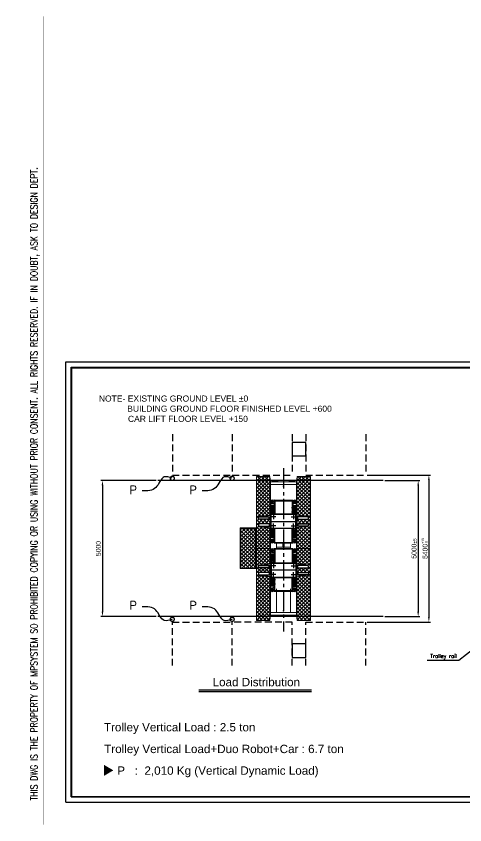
# Model space of a CAD drawing. Header units: millimetres. Extents: x -5 to 1510635, y -6 to 71285.
# Drawn here: x 1254796 to 1271271, y -5 to 29705 of the extents above; entities that cross this region are included whole.
import ezdxf
from ezdxf.enums import TextEntityAlignment as Align

# ---------------------------------------------------------------- set-up
doc = ezdxf.new("R2010")
doc.units = ezdxf.units.MM
doc.header["$LTSCALE"] = 1000
for name, pattern in [('CENTER', [2, 1.25, -0.25, 0.25, -0.25]), ('CENTER2', [1.125, 0.75, -0.125, 0.125, -0.125]), ('HIDDEN', [0.375, 0.25, -0.125])]:
    doc.linetypes.add(name, pattern=pattern)
for name, color, linetype in [('1', 1, 'CENTER'), ('10', 3, 'Continuous'), ('2', 42, 'Continuous'), ('3', 3, 'Continuous'), ('c', 1, 'CENTER'), ('CL', 1, 'CENTER'), ('DIM', 2, 'Continuous'), ('MP-1', 1, 'CENTER'), ('MP-2', 42, 'Continuous'), ('MP-4', 4, 'HIDDEN'), ('MP-7', 7, 'Continuous'), ('MP-8', 8, 'Continuous'), ('R', 1, 'Continuous')]:
    doc.layers.add(name, color=color, linetype=linetype)
doc.layers.add('SEC-LINE', color=3, linetype='Continuous', lineweight=5)
doc.styles.add('GHS', font='ROMANS', dxfattribs={"bigfont": 'GHS'})
doc.styles.add('H', font='arial.ttf')
doc.styles.add('MPS', font='arial.ttf')
doc.styles.add('ROMANS', font='ROMANS.shx')
doc.dimstyles.new('MPS2', dxfattribs={"dimscale": 100, "dimtxt": 3, "dimasz": 3, "dimexe": 1, "dimexo": 1, "dimgap": 1, "dimtad": 1, "dimzin": 12, "dimdsep": 46, "dimtxsty": 'Standard', "dimcen": 1, "dimclrd": 1, "dimclre": 1, "dimclrt": 7, "dimazin": 2, "dimtfac": 1, "dimtmove": 0, "dimatfit": 3, "dimfxl": 1, "dimarcsym": 0})
doc.dimstyles.get("Standard").update_dxf_attribs({"dimtxt": 0.18, "dimasz": 0.18, "dimexe": 0.18, "dimexo": 0.0625, "dimgap": 0.09, "dimtad": 0, "dimtih": 1, "dimtoh": 1, "dimdec": 4, "dimzin": 0, "dimdsep": 46, "dimtxsty": 'Standard', "dimcen": 0.09, "dimadec": 0, "dimazin": 0, "dimtfac": 1, "dimtdec": 4, "dimtofl": 0, "dimtmove": 0, "dimatfit": 3, "dimfxl": 1, "dimtolj": 1, "dimtzin": 0, "dimarcsym": 0})

# ---------------------------------------------------------------- blocks, each defined once
blk = doc.blocks.new('*D123')
at = {"color": 1, "linetype": 'ByBlock', "lineweight": -2, "transparency": 16777216}
for p, q in [((1259934, 12646), (1257904, 12646)), ((1257964, 12466), (1257964, 7826)), ((1259934, 7646), (1257904, 7646))]:
    blk.add_line(p, q, dxfattribs=at)
at = {"color": 1, "linetype": 'ByBlock', "transparency": 16777216}
for points in [[(1257934, 12466), (1257994, 12466), (1257964, 12646)], [(1257934, 7826), (1257994, 7826), (1257964, 7646)]]:
    blk.add_solid(points, dxfattribs=at)
at = {"layer": 'DEFPOINTS', "color": 0, "linetype": 'ByBlock', "transparency": 16777216}
for p in [(1259994, 12646), (1257964, 7646), (1259994, 7646)]:
    blk.add_point(p, dxfattribs=at)
at = {"color": 7, "linetype": 'ByBlock', "transparency": 16777216, "insert": (1257814, 10146), "char_height": 180, "attachment_point": 5, "rotation": 90}
blk.add_mtext('5000', dxfattribs=at)
blk = doc.blocks.new('155555890000444444')
at = {"layer": 'CL', "linetype": 'Continuous', "lineweight": 15}
h = blk.add_hatch(dxfattribs=at)
h.set_pattern_fill('ANSI37', color=256, scale=30, angle=180, style=0)
h.paths.add_polyline_path([(-743, -1680), (-1145, -1636, -0.382786), (-1180, -1596), (-1180, -1552, -0.414214), (-1170, -1542), (-721, -1542), (-721, -1366), (-1170, -1366, -0.414214), (-1180, -1356), (-1180, -1312, -0.382786), (-1145, -1272), (-743, -1229), (-743, 0), (-768, 200), (-1248, 200), (-1248, -2450), (-743, -2450)])
h = blk.add_hatch(dxfattribs=at)
h.set_pattern_fill('ANSI37', color=256, scale=30, angle=180, style=0)
h.paths.add_polyline_path([(732, 200), (252, 200), (227, 0), (227, -1229), (628, -1272, -0.382786), (664, -1312), (664, -1356, -0.414214), (654, -1366), (227, -1366), (227, -1542), (654, -1542, -0.414214), (664, -1552), (664, -1596, -0.382786), (628, -1636), (227, -1680), (227, -2450), (732, -2450)])
h = blk.add_hatch(dxfattribs=at)
h.set_pattern_fill('ANSI37', color=256, scale=30, angle=180, style=0)
h.set_pattern_definition([(225, (282447.49, -1031039.49), (67.351921, -67.351921), []), (315, (282447.49, -1031039.49), (67.351921, 67.351921), [])])
h.paths.add_polyline_path([(-1818, -3187), (-1773, -3187), (-1773, -3182), (-1288, -3182), (-1288, -1722), (-1313, -1722), (-1313, -1712), (-1313, -1687), (-1333, -1687), (-1333, -1716), (-1360, -1716), (-1818, -1716)])
h = blk.add_hatch(dxfattribs=at)
h.set_pattern_fill('ANSI37', color=256, scale=30, angle=180, style=0)
h.paths.add_polyline_path([(-1248, -5100), (-768, -5100), (-743, -4900), (-743, -3472), (-1145, -3428, -0.382786), (-1180, -3389), (-1180, -3344, -0.414214), (-1170, -3334), (-743, -3334), (-743, -3158), (-1170, -3158, -0.414214), (-1180, -3148), (-1180, -3104, -0.382786), (-1145, -3065), (-743, -3021), (-743, -2450), (-1248, -2450)])
h = blk.add_hatch(dxfattribs=at)
h.set_pattern_fill('ANSI37', color=256, scale=30, angle=180, style=0)
h.paths.add_polyline_path([(227, -4900), (252, -5100), (732, -5100), (732, -2450), (227, -2450), (227, -3021), (628, -3065, -0.382786), (664, -3104), (664, -3148, -0.414214), (654, -3158), (227, -3158), (227, -3334), (654, -3334, -0.414214), (664, -3344), (664, -3389, -0.382786), (628, -3428), (227, -3472)])
at = {"layer": '1'}
for p, q in [((-714, -728), (-634, -728)), ((-674, -768), (-674, -688)), ((-651, -880), (-651, -1188)), ((197, -728), (117, -728)), ((135, -880), (135, -1188)), ((157, -768), (157, -688)), ((-741, -958), (-556, -958)), ((-741, -1110), (-556, -1110)), ((225, -958), (40, -958)), ((225, -1110), (40, -1110)), ((-771, -1454), (255, -1454)), ((-540, -1291), (-710, -1291)), ((-625, -1206), (-625, -1376)), ((24, -1291), (194, -1291)), ((109, -1206), (109, -1376)), ((-540, -1617), (-710, -1617)), ((-650, -1876), (-650, -1720)), ((-625, -1702), (-625, -1532)), ((24, -1617), (194, -1617)), ((109, -1702), (109, -1532)), ((134, -1876), (134, -1720)), ((-650, -2029), (-650, -1873)), ((134, -2029), (134, -1873)), ((-714, -2180), (-634, -2180)), ((-674, -2140), (-674, -2220)), ((197, -2180), (117, -2180)), ((157, -2140), (157, -2220)), ((-714, -2520), (-634, -2520)), ((-674, -2560), (-674, -2480)), ((-650, -2672), (-650, -2828)), ((197, -2520), (117, -2520)), ((134, -2672), (134, -2828)), ((157, -2560), (157, -2480)), ((-650, -2824), (-650, -2980)), ((134, -2824), (134, -2980)), ((255, -3246), (-771, -3246)), ((-540, -3083), (-710, -3083)), ((-625, -2998), (-625, -3168)), ((24, -3083), (194, -3083)), ((109, -2998), (109, -3168)), ((-540, -3409), (-710, -3409)), ((-651, -3821), (-651, -3512)), ((-625, -3494), (-625, -3324)), ((24, -3409), (194, -3409)), ((109, -3494), (109, -3324)), ((135, -3821), (135, -3512)), ((-741, -3590), (-556, -3590)), ((-741, -3743), (-556, -3743)), ((225, -3590), (40, -3590)), ((225, -3743), (40, -3743)), ((-714, -3972), (-634, -3972)), ((-674, -3932), (-674, -4012)), ((197, -3972), (117, -3972)), ((157, -3932), (157, -4012))]:
    blk.add_line(p, q, dxfattribs=at)
at = {"layer": '1', "ltscale": 0.5}
for p, q in [((-643, -728), (-655, -728)), ((-593, -688), (-605, -688)), ((-593, -798), (-605, -798)), ((77, -688), (89, -688)), ((77, -798), (89, -798)), ((126, -728), (138, -728)), ((-643, -2180), (-655, -2180)), ((-593, -2110), (-605, -2110)), ((-593, -2220), (-605, -2220)), ((77, -2110), (89, -2110)), ((77, -2220), (89, -2220)), ((126, -2180), (138, -2180)), ((-643, -2520), (-655, -2520)), ((-593, -2480), (-605, -2480)), ((-593, -2590), (-605, -2590)), ((77, -2480), (89, -2480)), ((77, -2590), (89, -2590)), ((126, -2520), (138, -2520)), ((-643, -3972), (-655, -3972)), ((-593, -3902), (-605, -3902)), ((-593, -4012), (-605, -4012)), ((77, -3902), (89, -3902)), ((77, -4012), (89, -4012)), ((126, -3972), (138, -3972))]:
    blk.add_line(p, q, dxfattribs=at)
at = {"layer": '1'}
for centre in [(-674, -728), (157, -728), (-674, -2180), (157, -2180), (-674, -2520), (157, -2520), (-674, -3972), (157, -3972)]:
    blk.add_circle(centre, 25, dxfattribs=at)
at = {"layer": '3'}
for p, q in [((-596, -868), (-721, -868)), ((-711, -718), (-711, -714)), ((-707, -718), (-711, -718)), ((-711, -739), (-711, -746)), ((-711, -739), (-707, -739)), ((-596, -877), (-706, -877)), ((-596, -887), (-706, -887)), ((-602, -813), (-700, -764)), ((-602, -673), (-696, -695)), ((-620, -890), (-683, -890)), ((-602, -673), (-602, -813)), ((-596, -673), (-602, -673)), ((-596, -813), (-602, -813)), ((-596, -668), (80, -668)), ((-596, -668), (-596, -1189)), ((-581, -668), (-581, -1189)), ((-581, -693), (65, -693)), ((65, -668), (65, -1189)), ((80, -668), (80, -1189)), ((80, -673), (86, -673)), ((80, -813), (86, -813)), ((80, -868), (205, -868)), ((80, -877), (190, -877)), ((80, -887), (190, -887)), ((86, -673), (86, -813)), ((86, -673), (179, -695)), ((86, -813), (184, -764)), ((103, -890), (166, -890)), ((191, -718), (195, -718)), ((195, -739), (191, -739)), ((195, -718), (195, -714)), ((195, -739), (195, -746)), ((-721, -2040), (-721, -968)), ((-706, -2040), (-706, -968)), ((-596, -1179), (-706, -1179)), ((-696, -897), (-701, -907)), ((-701, -907), (-701, -1009)), ((-696, -1018), (-701, -1009)), ((-696, -1050), (-701, -1060)), ((-701, -1060), (-701, -1162)), ((-696, -1171), (-701, -1162)), ((-619, -1026), (-683, -1026)), ((-620, -1042), (-683, -1042)), ((-619, -1178), (-683, -1178)), ((-607, -897), (-601, -907)), ((-607, -1050), (-601, -1060)), ((-606, -1018), (-601, -1009)), ((-606, -1171), (-601, -1162)), ((-601, -1009), (-601, -907)), ((-601, -1162), (-601, -1060)), ((-596, -903), (-581, -903)), ((-596, -928), (-581, -928)), ((80, -903), (65, -903)), ((80, -928), (65, -928)), ((80, -1179), (190, -1179)), ((90, -897), (85, -907)), ((85, -1009), (85, -907)), ((90, -1018), (85, -1009)), ((90, -1050), (85, -1060)), ((85, -1162), (85, -1060)), ((90, -1171), (85, -1162)), ((103, -1026), (167, -1026)), ((103, -1042), (166, -1042)), ((103, -1178), (167, -1178)), ((179, -897), (185, -907)), ((179, -1050), (185, -1060)), ((180, -1018), (185, -1009)), ((180, -1171), (185, -1162)), ((185, -907), (185, -1009)), ((185, -1060), (185, -1162)), ((190, -2040), (190, -968)), ((205, -2040), (205, -968)), ((-1180, -1356), (-1180, -1312)), ((-706, -1366), (-1170, -1366)), ((-1166, -1281), (-750, -1281)), ((-1145, -1272), (-706, -1225)), ((-780, -1366), (-780, -1281)), ((-750, -1366), (-750, -1281)), ((-721, -1349), (-706, -1349)), ((190, -1189), (-706, -1189)), ((190, -1198), (-706, -1198)), ((628, -1272), (190, -1225)), ((190, -1349), (205, -1349)), ((190, -1366), (654, -1366)), ((649, -1281), (234, -1281)), ((234, -1366), (234, -1281)), ((264, -1366), (264, -1281)), ((664, -1356), (664, -1312)), ((-1180, -1552), (-1180, -1596)), ((-706, -1542), (-1170, -1542)), ((-1166, -1627), (-750, -1627)), ((-1145, -1636), (-706, -1684)), ((-780, -1542), (-780, -1627)), ((-750, -1542), (-750, -1627)), ((-721, -1559), (-706, -1559)), ((-721, -1848), (-721, -1749)), ((190, -1710), (-706, -1710)), ((190, -1719), (-706, -1719)), ((-596, -1729), (-706, -1729)), ((-695, -1738), (-700, -1747)), ((-700, -1747), (-700, -1781)), ((-700, -1816), (-700, -1781)), ((-700, -1781), (-700, -1781)), ((-619, -1730), (-682, -1730)), ((-606, -1738), (-601, -1747)), ((-601, -1747), (-601, -1781)), ((-601, -1781), (-600, -1781)), ((-600, -1781), (-600, -1816)), ((-596, -2240), (-596, -1719)), ((-581, -2240), (-581, -1719)), ((65, -2240), (65, -1719)), ((80, -2240), (80, -1719)), ((80, -1729), (190, -1729)), ((89, -1738), (84, -1747)), ((84, -1747), (84, -1781)), ((84, -1781), (84, -1816)), ((84, -1781), (84, -1781)), ((102, -1730), (165, -1730)), ((178, -1738), (183, -1747)), ((183, -1747), (183, -1781)), ((184, -1781), (183, -1781)), ((184, -1816), (184, -1781)), ((190, -1542), (654, -1542)), ((628, -1636), (190, -1684)), ((234, -1542), (234, -1627)), ((649, -1627), (234, -1627)), ((264, -1542), (264, -1627)), ((664, -1552), (664, -1596)), ((-596, -2040), (-721, -2040)), ((-596, -2021), (-706, -2021)), ((-596, -2031), (-706, -2031)), ((-700, -1850), (-700, -1816)), ((-700, -1816), (-700, -1816)), ((-695, -1859), (-700, -1850)), ((-695, -1890), (-700, -1899)), ((-700, -1899), (-700, -1933)), ((-700, -1968), (-700, -1933)), ((-700, -1933), (-700, -1933)), ((-700, -2002), (-700, -1968)), ((-700, -1968), (-700, -1968)), ((-695, -2011), (-700, -2002)), ((-619, -1866), (-682, -1866)), ((-619, -1883), (-682, -1883)), ((-619, -2019), (-682, -2019)), ((-606, -1859), (-601, -1850)), ((-606, -1890), (-601, -1899)), ((-606, -2011), (-601, -2002)), ((-601, -1850), (-601, -1816)), ((-601, -1816), (-600, -1816)), ((-601, -1899), (-601, -1933)), ((-601, -1933), (-600, -1933)), ((-601, -2002), (-601, -1968)), ((-601, -1968), (-600, -1968)), ((-600, -1933), (-600, -1968)), ((-596, -1980), (-581, -1980)), ((-596, -2005), (-581, -2005)), ((80, -2021), (190, -2021)), ((80, -2031), (190, -2031)), ((80, -2040), (205, -2040)), ((84, -1850), (84, -1816)), ((84, -1816), (84, -1816)), ((89, -1859), (84, -1850)), ((89, -1890), (84, -1899)), ((84, -1899), (84, -1933)), ((84, -1933), (84, -1968)), ((84, -1933), (84, -1933)), ((84, -2002), (84, -1968)), ((84, -1968), (84, -1968)), ((89, -2011), (84, -2002)), ((102, -1866), (165, -1866)), ((102, -1883), (165, -1883)), ((102, -2019), (165, -2019)), ((178, -1859), (183, -1850)), ((178, -1890), (183, -1899)), ((178, -2011), (183, -2002)), ((183, -1850), (183, -1816)), ((184, -1816), (183, -1816)), ((183, -1899), (183, -1933)), ((184, -1933), (183, -1933)), ((183, -2002), (183, -1968)), ((184, -1968), (183, -1968)), ((184, -1968), (184, -1933)), ((-711, -2170), (-711, -2163)), ((-711, -2170), (-707, -2170)), ((-707, -2191), (-711, -2191)), ((-711, -2191), (-711, -2194)), ((-602, -2095), (-700, -2145)), ((-602, -2235), (-696, -2214)), ((-602, -2235), (-602, -2095)), ((-596, -2095), (-602, -2095)), ((-596, -2235), (-602, -2235)), ((-596, -2240), (80, -2240)), ((-581, -2228), (65, -2228)), ((80, -2095), (86, -2095)), ((80, -2235), (86, -2235)), ((86, -2095), (184, -2145)), ((86, -2235), (86, -2095)), ((86, -2235), (179, -2214)), ((195, -2170), (191, -2170)), ((191, -2191), (195, -2191)), ((195, -2170), (195, -2163)), ((195, -2191), (195, -2194)), ((-721, -2660), (-721, -3832)), ((-596, -2660), (-721, -2660)), ((-711, -2510), (-711, -2506)), ((-707, -2510), (-711, -2510)), ((-711, -2531), (-711, -2538)), ((-711, -2531), (-707, -2531)), ((-706, -2660), (-706, -3832)), ((-596, -2669), (-706, -2669)), ((-602, -2605), (-700, -2556)), ((-602, -2465), (-696, -2487)), ((-602, -2465), (-602, -2605)), ((-596, -2465), (-602, -2465)), ((-596, -2605), (-602, -2605)), ((80, -2460), (-596, -2460)), ((-596, -2460), (-596, -2981)), ((-581, -2460), (-581, -2981)), ((65, -2472), (-581, -2472)), ((65, -2460), (65, -2981)), ((80, -2460), (80, -2981)), ((80, -2465), (86, -2465)), ((80, -2605), (86, -2605)), ((80, -2660), (205, -2660)), ((80, -2669), (190, -2669)), ((86, -2465), (86, -2605)), ((86, -2465), (179, -2487)), ((86, -2605), (184, -2556)), ((190, -2660), (190, -3832)), ((191, -2510), (195, -2510)), ((195, -2531), (191, -2531)), ((195, -2510), (195, -2506)), ((195, -2531), (195, -2538)), ((205, -2660), (205, -3832)), ((-596, -2679), (-706, -2679)), ((-695, -2689), (-700, -2698)), ((-700, -2698), (-700, -2732)), ((-700, -2732), (-700, -2767)), ((-700, -2732), (-700, -2732)), ((-700, -2802), (-700, -2767)), ((-700, -2767), (-700, -2767)), ((-695, -2810), (-700, -2802)), ((-695, -2842), (-700, -2851)), ((-700, -2851), (-700, -2885)), ((-700, -2885), (-700, -2920)), ((-700, -2885), (-700, -2885)), ((-700, -2954), (-700, -2920)), ((-700, -2920), (-700, -2920)), ((-695, -2963), (-700, -2954)), ((-619, -2682), (-682, -2682)), ((-619, -2818), (-682, -2818)), ((-619, -2834), (-682, -2834)), ((-619, -2970), (-682, -2970)), ((-606, -2689), (-601, -2698)), ((-606, -2810), (-601, -2802)), ((-606, -2842), (-601, -2851)), ((-606, -2963), (-601, -2954)), ((-601, -2698), (-601, -2732)), ((-601, -2732), (-600, -2732)), ((-601, -2802), (-601, -2767)), ((-601, -2767), (-600, -2767)), ((-601, -2851), (-601, -2885)), ((-601, -2885), (-600, -2885)), ((-601, -2954), (-601, -2920)), ((-601, -2920), (-600, -2920)), ((-600, -2767), (-600, -2732)), ((-600, -2920), (-600, -2885)), ((80, -2695), (65, -2695)), ((80, -2720), (65, -2720)), ((80, -2679), (190, -2679)), ((89, -2689), (84, -2698)), ((84, -2698), (84, -2732)), ((84, -2767), (84, -2732)), ((84, -2732), (84, -2732)), ((84, -2802), (84, -2767)), ((84, -2767), (84, -2767)), ((89, -2810), (84, -2802)), ((89, -2842), (84, -2851)), ((84, -2851), (84, -2885)), ((84, -2920), (84, -2885)), ((84, -2885), (84, -2885)), ((84, -2954), (84, -2920)), ((84, -2920), (84, -2920)), ((89, -2963), (84, -2954)), ((102, -2682), (165, -2682)), ((102, -2818), (165, -2818)), ((102, -2834), (165, -2834)), ((102, -2970), (165, -2970)), ((178, -2689), (183, -2698)), ((178, -2810), (183, -2802)), ((178, -2842), (183, -2851)), ((178, -2963), (183, -2954)), ((183, -2698), (183, -2732)), ((184, -2732), (183, -2732)), ((183, -2802), (183, -2767)), ((184, -2767), (183, -2767)), ((183, -2851), (183, -2885)), ((184, -2885), (183, -2885)), ((183, -2954), (183, -2920)), ((184, -2920), (183, -2920)), ((184, -2732), (184, -2767)), ((184, -2885), (184, -2920)), ((205, -2853), (205, -2952)), ((-1180, -3148), (-1180, -3104)), ((-706, -3158), (-1170, -3158)), ((-1166, -3073), (-750, -3073)), ((-1145, -3065), (-706, -3017)), ((-780, -3158), (-780, -3073)), ((-750, -3158), (-750, -3073)), ((-596, -2971), (-706, -2971)), ((-706, -2981), (190, -2981)), ((-706, -2990), (190, -2990)), ((80, -2971), (190, -2971)), ((628, -3065), (190, -3017)), ((205, -3141), (190, -3141)), ((190, -3158), (654, -3158)), ((234, -3158), (234, -3073)), ((649, -3073), (234, -3073)), ((264, -3158), (264, -3073)), ((664, -3148), (664, -3104)), ((-1180, -3344), (-1180, -3389)), ((-706, -3334), (-1170, -3334)), ((-1166, -3419), (-750, -3419)), ((-1145, -3428), (-706, -3476)), ((-780, -3334), (-780, -3419)), ((-750, -3334), (-750, -3419)), ((-706, -3351), (-721, -3351)), ((-706, -3502), (190, -3502)), ((-706, -3511), (190, -3511)), ((-596, -3521), (-706, -3521)), ((-696, -3530), (-701, -3539)), ((-701, -3641), (-701, -3539)), ((-619, -3522), (-683, -3522)), ((-606, -3530), (-601, -3539)), ((-601, -3539), (-601, -3641)), ((-596, -4032), (-596, -3511)), ((-581, -4032), (-581, -3511)), ((65, -4032), (65, -3511)), ((80, -4032), (80, -3511)), ((80, -3521), (190, -3521)), ((90, -3530), (85, -3539)), ((85, -3539), (85, -3641)), ((103, -3522), (167, -3522)), ((180, -3530), (185, -3539)), ((185, -3641), (185, -3539)), ((190, -3334), (654, -3334)), ((205, -3351), (190, -3351)), ((628, -3428), (190, -3476)), ((234, -3334), (234, -3419)), ((649, -3419), (234, -3419)), ((264, -3334), (264, -3419)), ((664, -3344), (664, -3389)), ((-596, -3832), (-721, -3832)), ((-596, -3813), (-706, -3813)), ((-596, -3823), (-706, -3823)), ((-696, -3651), (-701, -3641)), ((-696, -3682), (-701, -3691)), ((-701, -3794), (-701, -3691)), ((-696, -3803), (-701, -3794)), ((-620, -3658), (-683, -3658)), ((-619, -3675), (-683, -3675)), ((-620, -3811), (-683, -3811)), ((-607, -3651), (-601, -3641)), ((-607, -3803), (-601, -3794)), ((-606, -3682), (-601, -3691)), ((-601, -3691), (-601, -3794)), ((-596, -3772), (-581, -3772)), ((-596, -3797), (-581, -3797)), ((80, -3772), (65, -3772)), ((80, -3797), (65, -3797)), ((80, -3813), (190, -3813)), ((80, -3823), (190, -3823)), ((80, -3832), (205, -3832)), ((90, -3651), (85, -3641)), ((90, -3682), (85, -3691)), ((85, -3691), (85, -3794)), ((90, -3803), (85, -3794)), ((103, -3658), (166, -3658)), ((103, -3675), (167, -3675)), ((103, -3811), (166, -3811)), ((179, -3651), (185, -3641)), ((179, -3803), (185, -3794)), ((180, -3682), (185, -3691)), ((185, -3794), (185, -3691)), ((-711, -3962), (-711, -3955)), ((-711, -3962), (-707, -3962)), ((-707, -3983), (-711, -3983)), ((-711, -3983), (-711, -3987)), ((-602, -3887), (-700, -3937)), ((-602, -4027), (-696, -4006)), ((-602, -4027), (-602, -3887)), ((-596, -3887), (-602, -3887)), ((-596, -4027), (-602, -4027)), ((80, -4032), (-596, -4032)), ((65, -4007), (-581, -4007)), ((80, -3887), (86, -3887)), ((80, -4027), (86, -4027)), ((86, -3887), (184, -3937)), ((86, -4027), (86, -3887)), ((86, -4027), (179, -4006)), ((195, -3962), (191, -3962)), ((191, -3983), (195, -3983)), ((195, -3962), (195, -3955)), ((195, -3983), (195, -3987))]:
    blk.add_line(p, q, dxfattribs=at)
for centre, radius in [((-674, -728), 35), ((-699, -728), 4), ((-674, -703), 4), ((-674, -753), 4), ((-674, -703), 2.5), ((-674, -753), 2.5), ((-649, -728), 4), ((157, -728), 35), ((132, -728), 4), ((157, -703), 4), ((157, -753), 4), ((157, -703), 2.5), ((157, -753), 2.5), ((182, -728), 4), ((-674, -2180), 35), ((-699, -2180), 4), ((-674, -2155), 4), ((-674, -2205), 4), ((-674, -2155), 2.5), ((-674, -2205), 2.5), ((-649, -2180), 4), ((157, -2180), 35), ((132, -2180), 4), ((157, -2155), 4), ((157, -2205), 4), ((157, -2155), 2.5), ((157, -2205), 2.5), ((182, -2180), 4), ((-674, -2520), 35), ((-699, -2520), 4), ((-674, -2495), 4), ((-674, -2545), 4), ((-674, -2495), 2.5), ((-674, -2545), 2.5), ((-649, -2520), 4), ((157, -2520), 35), ((132, -2520), 4), ((157, -2495), 4), ((157, -2545), 4), ((157, -2495), 2.5), ((157, -2545), 2.5), ((182, -2520), 4), ((-674, -3972), 35), ((-699, -3972), 4), ((-674, -3947), 4), ((-674, -3997), 4), ((-674, -3947), 2.5), ((-674, -3997), 2.5), ((-649, -3972), 4), ((157, -3972), 35), ((132, -3972), 4), ((157, -3947), 4), ((157, -3997), 4), ((157, -3947), 2.5), ((157, -3997), 2.5), ((182, -3972), 4)]:
    blk.add_circle(centre, radius, dxfattribs=at)
for centre, radius, start, end in [((-671, -733), 60, 57.8868, 290.2026), ((-691, -714), 20, 102.9178, 180), ((-691, -746), 20, 180, 243.2251), ((-683, -905), 15, 90, 150), ((-620, -905), 15, 30, 90), ((103, -905), 15, 90, 150), ((155, -733), 60, 249.7974, 122.1132), ((166, -905), 15, 30, 90), ((175, -714), 20, 0, 77.0822), ((175, -746), 20, 296.7749, 0), ((-683, -1011), 15, 210, 270), ((-683, -1057), 15, 90, 150), ((-683, -1163), 15, 210, 270), ((-620, -1057), 15, 30, 90), ((-619, -1011), 15, 270, 330), ((-619, -1163), 15, 270, 330), ((103, -1011), 15, 210, 270), ((103, -1057), 15, 90, 150), ((103, -1163), 15, 210, 270), ((166, -1057), 15, 30, 90), ((167, -1011), 15, 270, 330), ((167, -1163), 15, 270, 330), ((-1140, -1312), 40, 96.2154, 180), ((-1170, -1356), 10, 180, 270), ((624, -1312), 40, 0, 83.7846), ((654, -1356), 10, 270, 0), ((-1170, -1552), 10, 90, 180), ((-1140, -1596), 40, 180, 263.7846), ((-682, -1745), 15, 90, 150), ((-619, -1745), 15, 30, 90), ((102, -1745), 15, 90, 150), ((165, -1745), 15, 30, 90), ((624, -1596), 40, 276.2154, 0), ((654, -1552), 10, 0, 90), ((-682, -1851), 15, 210, 270), ((-682, -1898), 15, 90, 150), ((-682, -2004), 15, 210, 270), ((-619, -1851), 15, 270, 330), ((-619, -1898), 15, 30, 90), ((-619, -2004), 15, 270, 330), ((102, -1851), 15, 210, 270), ((102, -1898), 15, 90, 150), ((102, -2004), 15, 210, 270), ((165, -1851), 15, 270, 330), ((165, -1898), 15, 30, 90), ((165, -2004), 15, 270, 330), ((-671, -2176), 60, 69.7974, 302.1132), ((-691, -2163), 20, 116.7749, 180), ((-691, -2194), 20, 180, 257.0822), ((155, -2176), 60, 237.8868, 110.2026), ((175, -2194), 20, 282.9178, 0), ((175, -2163), 20, 0, 63.2251), ((-671, -2525), 60, 57.8868, 290.2026), ((-691, -2506), 20, 102.9178, 180), ((-691, -2538), 20, 180, 243.2251), ((155, -2525), 60, 249.7974, 122.1132), ((175, -2506), 20, 0, 77.0822), ((175, -2538), 20, 296.7749, 0), ((-682, -2697), 15, 90, 150), ((-682, -2803), 15, 210, 270), ((-682, -2849), 15, 90, 150), ((-682, -2955), 15, 210, 270), ((-619, -2697), 15, 30, 90), ((-619, -2803), 15, 270, 330), ((-619, -2849), 15, 30, 90), ((-619, -2955), 15, 270, 330), ((102, -2697), 15, 90, 150), ((102, -2803), 15, 210, 270), ((102, -2849), 15, 90, 150), ((102, -2955), 15, 210, 270), ((165, -2697), 15, 30, 90), ((165, -2803), 15, 270, 330), ((165, -2849), 15, 30, 90), ((165, -2955), 15, 270, 330), ((-1140, -3104), 40, 96.2154, 180), ((-1170, -3148), 10, 180, 270), ((624, -3104), 40, 0, 83.7846), ((654, -3148), 10, 270, 0), ((-1170, -3344), 10, 90, 180), ((-1140, -3389), 40, 180, 263.7846), ((-683, -3537), 15, 90, 150), ((-619, -3537), 15, 30, 90), ((103, -3537), 15, 90, 150), ((167, -3537), 15, 30, 90), ((624, -3389), 40, 276.2154, 0), ((654, -3344), 10, 0, 90), ((-683, -3643), 15, 210, 270), ((-683, -3690), 15, 90, 150), ((-683, -3796), 15, 210, 270), ((-620, -3643), 15, 270, 330), ((-620, -3796), 15, 270, 330), ((-619, -3690), 15, 30, 90), ((103, -3643), 15, 210, 270), ((103, -3690), 15, 90, 150), ((103, -3796), 15, 210, 270), ((166, -3643), 15, 270, 330), ((166, -3796), 15, 270, 330), ((167, -3690), 15, 30, 90), ((-671, -3968), 60, 69.7974, 302.1132), ((-691, -3955), 20, 116.7749, 180), ((-691, -3987), 20, 180, 257.0822), ((155, -3968), 60, 237.8868, 110.2026), ((175, -3987), 20, 282.9178, 0), ((175, -3955), 20, 0, 63.2251)]:
    blk.add_arc(centre, radius, start, end, dxfattribs=at)
at = {"layer": 'c'}
for p, q in [((-726, -1798), (-576, -1798)), ((-726, -1951), (-576, -1951)), ((210, -1798), (60, -1798)), ((210, -1951), (60, -1951)), ((-726, -2750), (-576, -2750)), ((-726, -2902), (-576, -2902)), ((210, -2750), (60, -2750)), ((210, -2902), (60, -2902))]:
    blk.add_line(p, q, dxfattribs=at)
at = {"layer": 'MP-1', "linetype": 'CENTER2'}
blk.add_line((-258, 500), (-258, -5500), dxfattribs=at)
at = {"layer": 'MP-4', "linetype": 'Continuous', "lineweight": 15}
for p, q in [((-1253, -2450), (-1253, 200)), ((-1253, 200), (-1249, 200)), ((-1248, 200), (-1249, 200)), ((-1248, 200), (-1248, -2450)), ((-768, 200), (-1248, 200)), ((-763, 200), (-768, 199)), ((-768, 200), (-743, 0)), ((-738, 0), (-763, 200)), ((-743, 0), (-668, 0)), ((-743, -1229), (-743, 0)), ((-738, -1228), (-738, 0)), ((-668, 40), (-668, 21)), ((-468, 40), (-668, 40)), ((-668, 15), (-668, 21)), ((-668, 15), (-468, 15)), ((-668, 0), (-668, 15)), ((-668, 0), (-468, 0)), ((-468, 21), (-468, 40)), ((-468, 21), (-468, 15)), ((-468, 0), (-468, 15)), ((-468, 0), (-48, 0)), ((-48, 40), (-48, 21)), ((152, 40), (-48, 40)), ((-48, 15), (-48, 21)), ((-48, 15), (152, 15)), ((-48, 0), (-48, 15)), ((-48, 0), (152, 0)), ((152, 21), (152, 40)), ((152, 21), (152, 15)), ((152, 0), (152, 15)), ((152, 0), (227, 0)), ((222, 0), (247, 200)), ((222, -1228), (222, 0)), ((252, 200), (227, 0)), ((227, -1229), (227, 0)), ((247, 200), (252, 199)), ((252, 200), (732, 200)), ((733, 200), (732, 200)), ((732, 200), (732, -2450)), ((733, 200), (737, 200)), ((737, 200), (737, -2450)), ((222, -100), (-743, -100)), ((222, -1542), (222, -1366)), ((227, -1542), (227, -1366)), ((-1848, -1690), (-1848, -2374)), ((-1848, -1714), (-1848, -1690)), ((-1845, -1687), (-1821, -1687)), ((-1821, -1687), (-1845, -1687)), ((-1815, -1687), (-1821, -1687)), ((-1818, -1714), (-1818, -1690)), ((-1818, -1690), (-1818, -1714)), ((-1818, -1714), (-1818, -3187)), ((-1815, -1687), (-1253, -1687)), ((-1791, -1687), (-1815, -1687)), ((-1815, -1716), (-1253, -1716)), ((-1813, -1722), (-1253, -1722)), ((-1288, -3187), (-1288, -1687)), ((-1258, -3187), (-1258, -1687)), ((-743, -2450), (-743, -1542)), ((-738, -2450), (-738, -1542)), ((222, -2450), (222, -1680)), ((227, -2450), (227, -1680)), ((-1848, -2374), (-1848, -3187)), ((-513, -2240), (-513, -2400)), ((-511, -2360), (-513, -2360)), ((-511, -2396), (-511, -2240)), ((-283, -2370), (-283, -2240)), ((-283, -2370), (-233, -2370)), ((-264, -2290), (-263, -2288)), ((-263, -2292), (-264, -2290)), ((-263, -2288), (-261, -2285)), ((-261, -2295), (-263, -2292)), ((-262, -2284), (-262, -2285)), ((-262, -2295), (-262, -2296)), ((-261, -2285), (-258, -2285)), ((-258, -2295), (-261, -2295)), ((-258, -2285), (-255, -2285)), ((-255, -2295), (-258, -2295)), ((-255, -2285), (-254, -2288)), ((-254, -2292), (-255, -2295)), ((-254, -2285), (-254, -2284)), ((-254, -2288), (-252, -2290)), ((-252, -2290), (-254, -2292)), ((-254, -2296), (-254, -2295)), ((-233, -2370), (-233, -2240)), ((-5, -2240), (-5, -2396)), ((-5, -2360), (-3, -2360)), ((-3, -2400), (-3, -2240)), ((-1253, -5100), (-1253, -2450)), ((-1248, -5100), (-1248, -2450)), ((-1248, -2450), (-743, -2450)), ((-1248, -2450), (-743, -2450)), ((-743, -2450), (-738, -2450)), ((-743, -2450), (-743, -3021)), ((-743, -2450), (-738, -2450)), ((-738, -2450), (-738, -3020)), ((-513, -2400), (-3, -2400)), ((-513, -2409), (-513, -2400)), ((-513, -2409), (-513, -2460)), ((-511, -2396), (-509, -2396)), ((-509, -2398), (-509, -2396)), ((-7, -2398), (-509, -2398)), ((-503, -2400), (-503, -2398)), ((-13, -2400), (-13, -2398)), ((-5, -2396), (-7, -2396)), ((-7, -2398), (-7, -2396)), ((-3, -2400), (-3, -2409)), ((-3, -2409), (-3, -2460)), ((227, -2450), (222, -2450)), ((227, -2450), (222, -2450)), ((222, -2450), (222, -3020)), ((732, -2450), (227, -2450)), ((227, -2450), (227, -3021)), ((732, -2450), (227, -2450)), ((732, -2450), (733, -2450)), ((733, -2450), (732, -2450)), ((732, -5100), (732, -2450)), ((737, -2450), (733, -2450)), ((733, -2450), (737, -2450)), ((737, -2450), (737, -5100)), ((-1773, -3187), (-1848, -3187)), ((-1248, -3182), (-1813, -3182)), ((-1773, -3182), (-1773, -3187)), ((-1773, -3187), (-1773, -3182)), ((-1248, -3187), (-1773, -3187)), ((-743, -3158), (-743, -3334)), ((-738, -3158), (-738, -3334)), ((222, -3158), (222, -3334)), ((227, -3158), (227, -3334)), ((-743, -3472), (-743, -4900)), ((-738, -3473), (-738, -4900)), ((222, -3473), (222, -4900)), ((227, -3472), (227, -4900)), ((-513, -3932), (-513, -4800)), ((-511, -4798), (-511, -3932)), ((-5, -3932), (-5, -4798)), ((-3, -4800), (-3, -3932)), ((-1258, -4365), (-1253, -4365)), ((-513, -4190), (-511, -4190)), ((-513, -4200), (-511, -4200)), ((-513, -4250), (-511, -4250)), ((-513, -4260), (-511, -4260)), ((-3, -4190), (-5, -4190)), ((-5, -4200), (-3, -4200)), ((-5, -4250), (-3, -4250)), ((-3, -4260), (-5, -4260)), ((-768, -5100), (-743, -4900)), ((-738, -4900), (-763, -5100)), ((-525, -4800), (-743, -4800)), ((-668, -4900), (-743, -4900)), ((-468, -4900), (-668, -4900)), ((-668, -4900), (-668, -4915)), ((-468, -4915), (-668, -4915)), ((-668, -4921), (-668, -4915)), ((-668, -4921), (-668, -4940)), ((-668, -4940), (-468, -4940)), ((-513, -4800), (-525, -4800)), ((-514, -4800), (-509, -4800)), ((-513, -4760), (-511, -4760)), ((-511, -4798), (-509, -4798)), ((-509, -4800), (-509, -4798)), ((-7, -4800), (-509, -4800)), ((-48, -4900), (-468, -4900)), ((-468, -4900), (-468, -4915)), ((-468, -4915), (-468, -4921)), ((-468, -4940), (-468, -4921)), ((152, -4900), (-48, -4900)), ((-48, -4900), (-48, -4915)), ((152, -4915), (-48, -4915)), ((-48, -4921), (-48, -4915)), ((-48, -4921), (-48, -4940)), ((-48, -4940), (152, -4940)), ((-5, -4798), (-7, -4798)), ((-7, -4800), (-7, -4798)), ((-7, -4800), (-3, -4800)), ((-3, -4760), (-5, -4760)), ((9, -4800), (-3, -4800)), ((9, -4800), (227, -4800)), ((227, -4900), (152, -4900)), ((152, -4900), (152, -4915)), ((152, -4915), (152, -4921)), ((152, -4940), (152, -4921)), ((222, -4900), (247, -5100)), ((252, -5100), (227, -4900)), ((-1249, -5100), (-1253, -5100)), ((-1249, -5100), (-1248, -5100)), ((-768, -5100), (-1248, -5100)), ((-763, -5100), (-768, -5099)), ((247, -5100), (252, -5099)), ((252, -5100), (732, -5100)), ((732, -5100), (733, -5100)), ((737, -5100), (733, -5100))]:
    blk.add_line(p, q, dxfattribs=at)
for centre, radius in [((-258, -160), 12.5), ((-258, -2290), 6.25), ((-258, -4740), 12.5)]:
    blk.add_circle(centre, radius, dxfattribs=at)
for centre, radius, start, end in [((-1845, -1690), 3, 90, 180), ((-1845, -1690), 3, 90, 180), ((-1821, -1690), 3, 0, 90), ((-1821, -1690), 3, 0, 90), ((-1815, -1690), 3, 90, 180), ((-1815, -1690), 3, 90, 180), ((-258, -2290), 5.75, 120.8381, 177.5625), ((-258, -2290), 5.75, 182.3719, 297.5979), ((-258, -2290), 5, 90, 150), ((-258, -2290), 5, 150, 210), ((-258, -2290), 5, 210, 270), ((-258, -2284), 4, 0, 180), ((-258, -2296), 4, 180, 0), ((-258, -2290), 5.75, 96.3794, 118.3807), ((-258, -2290), 5.75, 60.4702, 83.6206), ((-258, -2290), 5, 30, 90), ((-258, -2290), 5, 270, 330), ((-258, -2290), 5.75, 2.538, 59.0155), ((-258, -2290), 5.75, 301.6067, 357.9929), ((-258, -2290), 5, 330, 30)]:
    blk.add_arc(centre, radius, start, end, dxfattribs=at)
for points in [[(-511, -2396), (-511, -2396), (-511, -2396), (-511, -2396), (-511, -2396), (-510, -2395), (-510, -2395), (-509, -2395), (-509, -2395), (-508, -2395)], [(-508, -2395), (-508, -2395), (-508, -2395), (-509, -2396), (-509, -2396), (-509, -2396), (-509, -2396), (-509, -2396), (-509, -2396), (-509, -2396)], [(-508, -2395), (-508, -2395), (-508, -2396), (-509, -2397), (-509, -2397), (-509, -2397), (-509, -2398), (-509, -2398), (-509, -2398), (-509, -2398)], [(-509, -2396), (-509, -2396), (-509, -2396), (-509, -2396), (-509, -2396), (-509, -2395), (-509, -2395), (-508, -2395), (-508, -2395), (-508, -2395)], [(-8, -2395), (-8, -2395), (-8, -2395), (-8, -2395), (-8, -2395), (-7, -2396), (-7, -2396), (-7, -2396), (-7, -2396), (-7, -2396)], [(-8, -2395), (-8, -2395), (-7, -2395), (-7, -2395), (-6, -2395), (-6, -2396), (-6, -2396), (-5, -2396), (-5, -2396), (-5, -2396)], [(-7, -2396), (-7, -2396), (-7, -2396), (-8, -2396), (-8, -2396), (-8, -2396), (-8, -2396), (-8, -2395), (-8, -2395), (-8, -2395)], [(-7, -2398), (-7, -2398), (-7, -2398), (-8, -2398), (-8, -2397), (-8, -2397), (-8, -2397), (-8, -2396), (-8, -2395), (-8, -2395)], [(-511, -4798), (-511, -4798), (-511, -4798), (-511, -4798), (-511, -4798), (-510, -4797), (-510, -4797), (-509, -4797), (-509, -4797), (-508, -4797)], [(-509, -4798), (-509, -4798), (-509, -4798), (-509, -4798), (-509, -4798), (-509, -4797), (-509, -4797), (-508, -4797), (-508, -4797), (-508, -4797)], [(-508, -4797), (-508, -4797), (-508, -4797), (-509, -4798), (-509, -4798), (-509, -4798), (-509, -4798), (-509, -4798), (-509, -4798), (-509, -4798)], [(-508, -4797), (-508, -4797), (-508, -4798), (-509, -4799), (-509, -4799), (-509, -4799), (-509, -4800), (-509, -4800), (-509, -4800), (-509, -4800)], [(-8, -4797), (-8, -4797), (-8, -4797), (-8, -4797), (-8, -4797), (-7, -4798), (-7, -4798), (-7, -4798), (-7, -4798), (-7, -4798)], [(-8, -4797), (-8, -4797), (-7, -4797), (-7, -4797), (-6, -4797), (-6, -4798), (-6, -4798), (-5, -4798), (-5, -4798), (-5, -4798)], [(-7, -4798), (-7, -4798), (-7, -4798), (-8, -4798), (-8, -4798), (-8, -4798), (-8, -4798), (-8, -4797), (-8, -4797), (-8, -4797)], [(-7, -4800), (-7, -4800), (-7, -4800), (-8, -4800), (-8, -4799), (-8, -4799), (-8, -4799), (-8, -4798), (-8, -4797), (-8, -4797)]]:
    blk.add_open_spline(points, degree=3, knots=[0, 0, 0, 0, 0.25, 0.25, 0.5, 0.5, 0.75, 0.75, 1, 1, 1, 1], dxfattribs=at)
at = {"layer": 'R'}
for centre, start, end in [((-674, -703), 260.0999, 193.6196), ((-674, -753), 80.0999, 13.6196), ((157, -703), 346.3804, 279.9001), ((157, -753), 166.3804, 99.9001), ((-674, -2155), 346.3804, 279.9001), ((-674, -2205), 166.3804, 99.9001), ((157, -2155), 260.0999, 193.6196), ((157, -2205), 80.0999, 13.6196), ((-674, -2495), 260.0999, 193.6196), ((-674, -2545), 80.0999, 13.6196), ((157, -2495), 346.3804, 279.9001), ((157, -2545), 166.3804, 99.9001), ((-674, -3947), 346.3804, 279.9001), ((-674, -3997), 166.3804, 99.9001), ((157, -3947), 260.0999, 193.6196), ((157, -3997), 80.0999, 13.6196)]:
    blk.add_arc(centre, 3, start, end, dxfattribs=at)
blk = doc.blocks.new('*D109')
at = {"layer": '2', "color": 1, "linetype": 'ByBlock', "lineweight": -2, "transparency": 16777216}
for p, q in [((1268333, 12646), (1269618, 12646)), ((1269558, 12466), (1269558, 7826)), ((1268333, 7646), (1269618, 7646))]:
    blk.add_line(p, q, dxfattribs=at)
at = {"layer": '2', "color": 1, "linetype": 'ByBlock', "transparency": 16777216}
for points in [[(1269528, 12466), (1269588, 12466), (1269558, 12646)], [(1269528, 7826), (1269588, 7826), (1269558, 7646)]]:
    blk.add_solid(points, dxfattribs=at)
at = {"layer": 'DEFPOINTS', "color": 0, "linetype": 'ByBlock', "transparency": 16777216}
for p in [(1268273, 12646), (1268273, 7646), (1269558, 7646)]:
    blk.add_point(p, dxfattribs=at)
at = {"layer": '2', "color": 7, "linetype": 'ByBlock', "transparency": 16777216, "insert": (1269408, 10146), "char_height": 180, "attachment_point": 5, "rotation": 90}
blk.add_mtext('5000{\\H126.000000;±5}', dxfattribs=at)
blk = doc.blocks.new('*D110')
at = {"layer": '2', "color": 1, "linetype": 'ByBlock', "lineweight": -2, "transparency": 16777216}
for p, q in [((1267690, 12846), (1270012, 12846)), ((1269952, 12666), (1269952, 7626)), ((1267690, 7446), (1270012, 7446))]:
    blk.add_line(p, q, dxfattribs=at)
at = {"layer": '2', "color": 1, "linetype": 'ByBlock', "transparency": 16777216}
for points in [[(1269922, 12666), (1269982, 12666), (1269952, 12846)], [(1269922, 7626), (1269982, 7626), (1269952, 7446)]]:
    blk.add_solid(points, dxfattribs=at)
at = {"layer": 'DEFPOINTS', "color": 0, "linetype": 'ByBlock', "transparency": 16777216}
for p in [(1267630, 12846), (1267630, 7446), (1269952, 7446)]:
    blk.add_point(p, dxfattribs=at)
at = {"layer": '2', "color": 7, "linetype": 'ByBlock', "transparency": 16777216, "insert": (1269796, 10146), "char_height": 180, "attachment_point": 5, "rotation": 90}
blk.add_mtext('5400{\\H90.000000;\\S+10^  0;}', dxfattribs=at)

msp = doc.modelspace()

# ---------------------------------------------------------------- linework, layer by layer
for p, q in [((1256625, 17000.351), (1280205, 17000.351)), ((1256625, 830.351), (1256625, 17000.351)), ((1256814, 16811.351), (1280016, 16811.351)), ((1256814, 1019.351), (1256814, 16811.351)), ((1256835, 16790.351), (1279995, 16790.351)), ((1256835, 1040.351), (1256835, 16790.351)), ((1256814, 1019.351), (1280016, 1019.351)), ((1256835, 1040.351), (1279995, 1040.351)), ((1256625, 830.351), (1280205, 830.351))]:
    msp.add_line(p, q)
at = {"layer": '10'}
for p, q in [((1265634.588, 4940.186), (1261499.265, 4940.186)), ((1265634.588, 4875.896), (1261499.265, 4875.896))]:
    msp.add_line(p, q, dxfattribs=at)
at = {"layer": '2', "const_width": 50}
for points in [[(1260451.844, 12725.387, 1), (1260601.844, 12725.387, 1)], [(1262651.844, 12725.387, 1), (1262801.844, 12725.387, 1)], [(1260451.844, 7547.241, -1), (1260601.844, 7547.241, -1)], [(1262651.844, 7547.241, -1), (1262801.844, 7547.241, -1)]]:
    msp.add_lwpolyline(points, format="xyb", close=True, dxfattribs=at)
at = {"layer": '2', "color": 1}
for points in [[(1260526.844, 12725.387), (1260234.459, 12774.716), (1259924.045, 12386.245), (1259422.983, 12264.084)], [(1262726.844, 12725.387), (1262434.459, 12774.716), (1262124.045, 12386.245), (1261622.983, 12264.084)], [(1260526.844, 7547.241), (1260234.459, 7497.912), (1259924.045, 7886.383), (1259422.983, 8008.544)], [(1262726.844, 7547.241), (1262434.459, 7497.912), (1262124.045, 7886.383), (1261622.983, 8008.544)]]:
    msp.add_spline(points, degree=3, dxfattribs=at)
at = {"layer": '3'}
for points in [[(1264930.004, 14046.205), (1264930.004, 13546.205), (1265430.004, 13546.205), (1265430.004, 14046.205)], [(1264930.004, 6646.205), (1264930.004, 6146.205), (1265430.004, 6146.205), (1265430.004, 6646.205)]]:
    msp.add_lwpolyline(points, close=True, dxfattribs=at)
at = {"layer": 'MP-2', "const_width": 10}
for points in [[(1213800, 0), (1213800, 29700), (1255800, 29700), (1255800, 0)], [(1255800, 0), (1255800, 17820), (1281030, 17820), (1281030, 0)]]:
    msp.add_lwpolyline(points, close=True, dxfattribs=at)
at = {"layer": 'MP-4'}
for p, q in [((1260530.004, 14346.205), (1260530.004, 12846.205)), ((1262730.004, 14346.205), (1262730.004, 12846.205)), ((1264930.004, 14346.205), (1264930.004, 12846.205)), ((1265430.004, 14346.205), (1265430.004, 12846.205)), ((1267630.004, 14346.205), (1267630.004, 12846.205)), ((1260530.004, 12846.205), (1262730.004, 12846.205)), ((1262730.004, 12846.205), (1264930.004, 12846.205)), ((1265430.004, 12846.205), (1267630.004, 12846.205)), ((1260530.004, 5846.205), (1260530.004, 7446.205)), ((1260530.004, 7446.205), (1262730.004, 7446.205)), ((1262730.004, 5846.205), (1262730.004, 7446.205)), ((1264930.004, 7446.205), (1262730.004, 7446.205)), ((1264930.004, 5846.205), (1264930.004, 7446.205)), ((1265430.004, 5846.205), (1265430.004, 7446.205)), ((1265430.004, 7446.205), (1267630.004, 7446.205)), ((1267630.004, 5846.205), (1267630.004, 7446.205))]:
    msp.add_line(p, q, dxfattribs=at)
at = {"layer": 'MP-8', "linetype": 'ByBlock'}
for p, q in [((1268272.984, 12646.205), (1259993.575, 12646.205)), ((1268272.984, 7646.205), (1259993.575, 7646.205))]:
    msp.add_line(p, q, dxfattribs=at)

# ---------------------------------------------------------------- block references
at = {"layer": 'SEC-LINE', "linetype": 'ByBlock'}
msp.add_blockref('155555890000444444', (1264869.181, 12596.205), dxfattribs=at)

# ---------------------------------------------------------------- texts
at = {"layer": '3', "style": 'ROMANS'}
for p in [(1259090.392, 12298.017, -56932.87), (1261290.392, 12298.017, -56932.87), (1259090.392, 8057.307, -56932.87), (1261290.392, 8057.307, -56932.87)]:
    msp.add_text('P', height=300, dxfattribs=at).set_placement(p, align=Align.MIDDLE)
at = {"layer": 'DIM', "color": 3, "insert": (1270976.643, 6078.357), "char_height": 140.4, "attachment_point": 9, "style": 'GHS'}
msp.add_mtext('Trolley rail', dxfattribs=at)
at = {"layer": 'MP-7', "color": 0, "style": 'MPS'}
msp.add_text('Load Distribution', height=306.18, dxfattribs=at).set_placement((1263613.22, 5245.785), align=Align.MIDDLE)
for s, p in [('Trolley Vertical Load : 2.5 ton', (1258018.045, 3428.711)), ('Trolley Vertical Load+Duo Robot+Car : 6.7 ton', (1258028.493, 2630.455)), ('▶ P   :  2,010 Kg (Vertical Dynamic Load)', (1257971.54, 1834.727))]:
    msp.add_text(s, height=306.18, dxfattribs=at).set_placement(p)
at = {"layer": 'MP-8', "style": 'ROMANS', "width": 0.8}
msp.add_text('THIS DWG IS THE PROPERTY OF MPSYSTEM SO PROHIBITED COPYING OR USING WITHOUT PRIOR CONSENT. ALL RIGHTS RESERVED. IF IN DOUBT, ASK TO DESIGN DEPT.', height=259.2, rotation=90, dxfattribs=at).set_placement((1255575.201, 886.298))
at = {"layer": 'MP-8', "linetype": 'ByBlock', "insert": (1257831.403, 15768.649), "char_height": 223.80811, "attachment_point": 1, "style": 'H'}
msp.add_mtext_dynamic_manual_height_columns('{\\fArial|b0|i0|c238|p34;NOTE- EXISTING GROUND LEVEL %%P0\\P            BUILDING GROUND FLOOR FINISHED LEVEL +600\\P^I  CAR LIFT FLOOR LEVEL +150}', width=29952.96773, gutter_width=1598.629, heights=[0], dxfattribs=at)

# ---------------------------------------------------------------- dimensions: what is measured, and where the dimension line sits
at = {"linetype": 'ByBlock'}
dim = msp.add_linear_dim(base=(1257963.668, 7646.205), p1=(1259993.575, 12646.205), p2=(1259993.575, 7646.205), angle=90, dimstyle='MPS2', override={"dimscale": 60}, dxfattribs=at)
dim.commit()
dim.dimension.update_dxf_attribs({"geometry": '*D123', "text_midpoint": (1257813.668, 10146.205)})
at = {"layer": '2', "color": 253, "linetype": 'ByBlock'}
for base, p1, p2, override, picture, middle in [((1269952.184, 7446.205), (1267630.004, 12846.205), (1267630.004, 7446.205), {"dimscale": 60, "dimtol": 1, "dimtp": 10, "dimtfac": 0.5}, '*D110', (1269796.184, 10146.205)), ((1269557.611, 7646.205), (1268272.984, 12646.205), (1268272.984, 7646.205), {"dimscale": 60, "dimtol": 1, "dimtp": 5, "dimtm": 5, "dimtfac": 0.7}, '*D109', (1269407.611, 10146.205))]:
    dim = msp.add_linear_dim(base=base, p1=p1, p2=p2, angle=90, dimstyle='MPS2', override=override, dxfattribs=at)
    dim.commit()
    dim.dimension.update_dxf_attribs({"geometry": picture, "text_midpoint": middle})

# ---------------------------------------------------------------- leaders
at = {"layer": 'MP-2'}
msp.add_leader([(1271891.313, 6697.02), (1271045.763, 6033.246), (1269893.573, 6033.246)], dimstyle='Standard', override={"dimgap": 1, "dimtad": 1}, dxfattribs=at)

doc.saveas('drawing.dxf')
